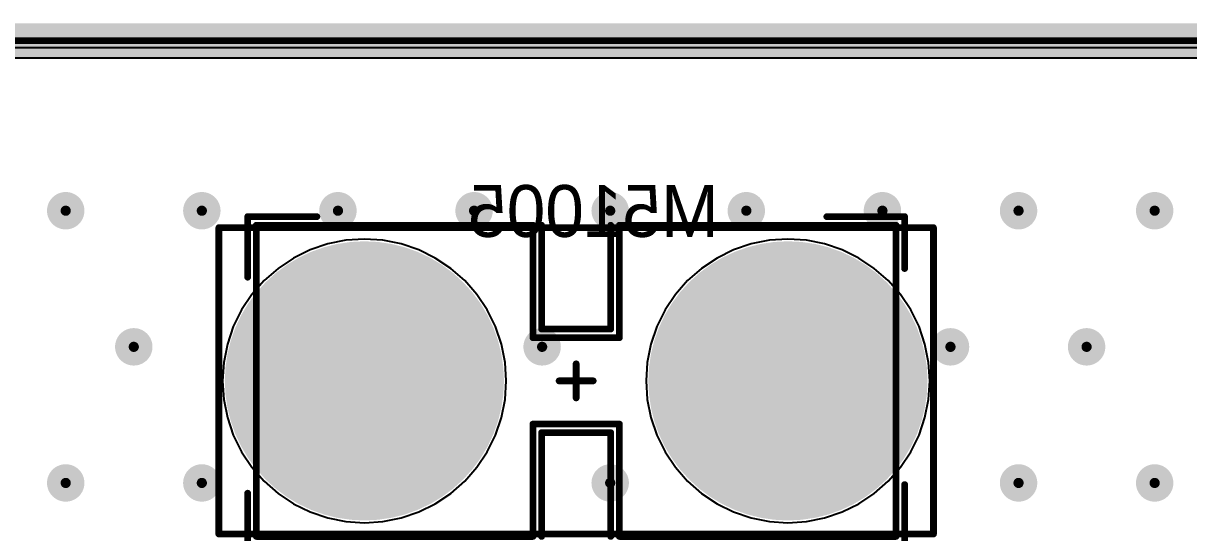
# Model space of a CAD drawing. Header units: millimetres. Extents: x 372 to 687, y 380 to 482.
# Drawn here: x 564.75 to 599, y 466.54 to 481.51 of the extents above; entities that cross this region are included whole.
import ezdxf

# ---------------------------------------------------------------- set-up
doc = ezdxf.new("R2010")
doc.units = ezdxf.units.MM
for name, color, linetype in [('BottomLayer', 5, 'Continuous'), ('BottomOverlay', 54, 'Continuous'), ('BottomSolder', 6, 'Continuous'), ('InternalPlane1', 76, 'Continuous'), ('InternalPlane2', 16, 'Continuous'), ('Mechanical1', 6, 'Continuous'), ('Mechanical13', 56, 'Continuous'), ('Mechanical15', 56, 'Continuous'), ('MultiLayer', 9, 'Continuous'), ('PadHoleLayer', 156, 'Continuous'), ('TopLayer', 1, 'Continuous'), ('TopOverlay', 2, 'Continuous'), ('TopSolder', 216, 'Continuous'), ('ViaHoleLayer', 16, 'Continuous')]:
    doc.layers.add(name, color=color, linetype=linetype)

# ---------------------------------------------------------------- blocks, each defined once
blk = doc.blocks.new('C___H_____900X1900X84000_392')
at = {"layer": 'BottomLayer', "const_width": 4}
for points in [[(-2, 6.223, 1), (2, 6.223, 1)], [(-2, -6.223, 1), (2, -6.223, 1)]]:
    blk.add_lwpolyline(points, format="xyb", close=True, dxfattribs=at)
at = {"layer": 'BottomSolder', "const_width": 4.102}
for points in [[(-2.051, 6.223, 1), (2.051, 6.223, 1)], [(-2.051, -6.223, 1), (2.051, -6.223, 1)]]:
    blk.add_lwpolyline(points, format="xyb", close=True, dxfattribs=at)
at = {"layer": 'InternalPlane1', "const_width": 2}
for points in [[(-1, 6.223, 1), (1, 6.223, 1)], [(-1, -6.223, 1), (1, -6.223, 1)]]:
    blk.add_lwpolyline(points, format="xyb", close=True, dxfattribs=at)
at = {"layer": 'InternalPlane2', "const_width": 2}
for points in [[(-1, 6.223, 1), (1, 6.223, 1)], [(-1, -6.223, 1), (1, -6.223, 1)]]:
    blk.add_lwpolyline(points, format="xyb", close=True, dxfattribs=at)
at = {"layer": 'Mechanical13', "const_width": 0.2}
for points in [[(4.572, 9.398), (-4.572, 9.398)], [(-4.572, 9.398), (-4.572, 9.398)], [(-4.572, 1.27), (-4.572, 9.398)], [(4.572, 1.27), (4.572, 9.398)], [(-1.27, 1.27), (-4.572, 1.27)], [(-1.27, -1.27), (-1.27, 1.27)], [(1.27, -1.27), (1.27, 1.27)], [(4.572, 1.27), (1.27, 1.27)], [(-1.27, -1.27), (-4.572, -1.27)], [(-4.572, -9.398), (-4.572, -1.27)], [(4.572, -1.27), (1.27, -1.27)], [(4.572, -9.398), (4.572, -1.27)], [(4.572, -9.398), (-4.572, -9.398)], [(4.572, -9.398), (4.572, -9.398)]]:
    blk.add_lwpolyline(points, dxfattribs=at)
at = {"layer": 'Mechanical13', "const_width": 0.1}
for points in [[(-4.622, 9.398, 1), (-4.522, 9.398, 1)], [(-4.622, 9.398, 1), (-4.522, 9.398, 1)], [(-4.622, 9.398, 1), (-4.522, 9.398, 1)], [(-4.622, 9.398, 1), (-4.522, 9.398, 1)], [(4.522, 9.398, 1), (4.622, 9.398, 1)], [(4.522, 9.398, 1), (4.622, 9.398, 1)], [(-4.622, 1.27, 1), (-4.522, 1.27, 1)], [(-4.622, 1.27, 1), (-4.522, 1.27, 1)], [(-1.32, 1.27, 1), (-1.22, 1.27, 1)], [(-1.32, 1.27, 1), (-1.22, 1.27, 1)], [(1.22, 1.27, 1), (1.32, 1.27, 1)], [(1.22, 1.27, 1), (1.32, 1.27, 1)], [(4.522, 1.27, 1), (4.622, 1.27, 1)], [(4.522, 1.27, 1), (4.622, 1.27, 1)], [(-4.622, -1.27, 1), (-4.522, -1.27, 1)], [(-4.622, -1.27, 1), (-4.522, -1.27, 1)], [(-1.32, -1.27, 1), (-1.22, -1.27, 1)], [(-1.32, -1.27, 1), (-1.22, -1.27, 1)], [(1.22, -1.27, 1), (1.32, -1.27, 1)], [(1.22, -1.27, 1), (1.32, -1.27, 1)], [(4.522, -1.27, 1), (4.622, -1.27, 1)], [(4.522, -1.27, 1), (4.622, -1.27, 1)], [(-4.622, -9.398, 1), (-4.522, -9.398, 1)], [(-4.622, -9.398, 1), (-4.522, -9.398, 1)], [(4.522, -9.398, 1), (4.622, -9.398, 1)], [(4.522, -9.398, 1), (4.622, -9.398, 1)], [(4.522, -9.398, 1), (4.622, -9.398, 1)], [(4.522, -9.398, 1), (4.622, -9.398, 1)]]:
    blk.add_lwpolyline(points, format="xyb", close=True, dxfattribs=at)
at = {"layer": 'Mechanical15', "const_width": 0.2}
for points in [[(-4.5, -10.5), (-4.5, 10.5)], [(4.5, 10.5), (-4.5, 10.5)], [(4.5, -10.5), (4.5, 10.5)], [(0, -0.5), (0, 0.5)], [(0.5, 0), (-0.5, 0)], [(4.5, -10.5), (-4.5, -10.5)]]:
    blk.add_lwpolyline(points, dxfattribs=at)
at = {"layer": 'Mechanical15', "const_width": 0.1}
for points in [[(-4.55, 10.5, 1), (-4.45, 10.5, 1)], [(-4.55, 10.5, 1), (-4.45, 10.5, 1)], [(4.45, 10.5, 1), (4.55, 10.5, 1)], [(4.45, 10.5, 1), (4.55, 10.5, 1)], [(-0.05, 0.5, 1), (0.05, 0.5, 1)], [(-0.55, 0, 1), (-0.45, 0, 1)], [(0.45, 0, 1), (0.55, 0, 1)], [(-0.05, -0.5, 1), (0.05, -0.5, 1)], [(-4.55, -10.5, 1), (-4.45, -10.5, 1)], [(-4.55, -10.5, 1), (-4.45, -10.5, 1)], [(4.45, -10.5, 1), (4.55, -10.5, 1)], [(4.45, -10.5, 1), (4.55, -10.5, 1)]]:
    blk.add_lwpolyline(points, format="xyb", close=True, dxfattribs=at)
at = {"layer": 'MultiLayer', "const_width": 4}
for points in [[(-2, 6.223, 1), (2, 6.223, 1)], [(-2, -6.223, 1), (2, -6.223, 1)]]:
    blk.add_lwpolyline(points, format="xyb", close=True, dxfattribs=at)
at = {"layer": 'PadHoleLayer', "const_width": 1.6}
for points in [[(-0.8, 6.223, 1), (0.8, 6.223, 1)], [(-0.8, -6.223, 1), (0.8, -6.223, 1)]]:
    blk.add_lwpolyline(points, format="xyb", close=True, dxfattribs=at)
at = {"layer": 'TopLayer', "const_width": 4}
for points in [[(-2, 6.223, 1), (2, 6.223, 1)], [(-2, -6.223, 1), (2, -6.223, 1)]]:
    blk.add_lwpolyline(points, format="xyb", close=True, dxfattribs=at)
at = {"layer": 'TopOverlay', "const_width": 0.2}
for points in [[(-3.302, 9.652), (-4.826, 9.652)], [(-4.826, 7.366), (-4.826, 9.652)], [(4.826, 9.652), (3.048, 9.652)], [(4.826, 7.62), (4.826, 9.652)], [(-1.524, 1.016), (-4.572, 1.016)], [(-1.524, -1.016), (-1.524, 1.016)], [(1.524, -1.016), (1.524, 1.016)], [(4.572, 1.016), (1.524, 1.016)], [(-1.524, -1.016), (-4.572, -1.016)], [(4.572, -1.016), (1.524, -1.016)], [(-4.826, -9.652), (-4.826, -7.62)], [(4.826, -9.652), (4.826, -7.366)], [(-3.048, -9.652), (-4.826, -9.652)], [(4.826, -9.652), (3.302, -9.652)]]:
    blk.add_lwpolyline(points, dxfattribs=at)
at = {"layer": 'TopOverlay', "const_width": 0.1}
for points in [[(-4.876, 9.652, 1), (-4.776, 9.652, 1)], [(-4.876, 9.652, 1), (-4.776, 9.652, 1)], [(-3.352, 9.652, 1), (-3.252, 9.652, 1)], [(2.998, 9.652, 1), (3.098, 9.652, 1)], [(4.776, 9.652, 1), (4.876, 9.652, 1)], [(4.776, 9.652, 1), (4.876, 9.652, 1)], [(4.776, 7.62, 1), (4.876, 7.62, 1)], [(-4.876, 7.366, 1), (-4.776, 7.366, 1)], [(-4.622, 1.016, 1), (-4.522, 1.016, 1)], [(-1.574, 1.016, 1), (-1.474, 1.016, 1)], [(-1.574, 1.016, 1), (-1.474, 1.016, 1)], [(1.474, 1.016, 1), (1.574, 1.016, 1)], [(1.474, 1.016, 1), (1.574, 1.016, 1)], [(4.522, 1.016, 1), (4.622, 1.016, 1)], [(-4.622, -1.016, 1), (-4.522, -1.016, 1)], [(-1.574, -1.016, 1), (-1.474, -1.016, 1)], [(-1.574, -1.016, 1), (-1.474, -1.016, 1)], [(1.474, -1.016, 1), (1.574, -1.016, 1)], [(1.474, -1.016, 1), (1.574, -1.016, 1)], [(4.522, -1.016, 1), (4.622, -1.016, 1)], [(-4.876, -7.62, 1), (-4.776, -7.62, 1)], [(4.776, -7.366, 1), (4.876, -7.366, 1)], [(-4.876, -9.652, 1), (-4.776, -9.652, 1)], [(-4.876, -9.652, 1), (-4.776, -9.652, 1)], [(-3.098, -9.652, 1), (-2.998, -9.652, 1)], [(3.252, -9.652, 1), (3.352, -9.652, 1)], [(4.776, -9.652, 1), (4.876, -9.652, 1)], [(4.776, -9.652, 1), (4.876, -9.652, 1)]]:
    blk.add_lwpolyline(points, format="xyb", close=True, dxfattribs=at)
at = {"layer": 'TopSolder', "const_width": 4.102}
for points in [[(-2.051, 6.223, 1), (2.051, 6.223, 1)], [(-2.051, -6.223, 1), (2.051, -6.223, 1)]]:
    blk.add_lwpolyline(points, format="xyb", close=True, dxfattribs=at)

msp = doc.modelspace()

# ---------------------------------------------------------------- linework, layer by layer
at = {"layer": 'BottomLayer'}
for p, q in [((381.2, 480.8), (680.8, 480.8)), ((573.698, 475.027), (573.182, 474.852)), ((574.233, 475.133), (573.698, 475.027)), ((574.777, 475.169), (574.233, 475.133)), ((575.321, 475.133), (574.777, 475.169)), ((575.856, 475.027), (575.321, 475.133)), ((576.372, 474.852), (575.856, 475.027)), ((586.144, 475.027), (585.628, 474.852)), ((586.679, 475.133), (586.144, 475.027)), ((587.223, 475.169), (586.679, 475.133)), ((587.767, 475.133), (587.223, 475.169)), ((588.302, 475.027), (587.767, 475.133)), ((588.818, 474.852), (588.302, 475.027)), ((573.182, 474.852), (572.693, 474.61)), ((576.861, 474.61), (576.372, 474.852)), ((585.628, 474.852), (585.139, 474.61)), ((589.307, 474.61), (588.818, 474.852)), ((572.693, 474.61), (572.239, 474.307)), ((577.315, 474.307), (576.861, 474.61)), ((585.139, 474.61), (584.685, 474.307)), ((589.761, 474.307), (589.307, 474.61)), ((572.239, 474.307), (571.829, 473.948)), ((577.725, 473.948), (577.315, 474.307)), ((584.685, 474.307), (584.275, 473.948)), ((590.171, 473.948), (589.761, 474.307)), ((571.829, 473.948), (571.47, 473.538)), ((578.084, 473.538), (577.725, 473.948)), ((584.275, 473.948), (583.916, 473.538)), ((590.53, 473.538), (590.171, 473.948)), ((571.47, 473.538), (571.167, 473.084)), ((578.387, 473.084), (578.084, 473.538)), ((583.916, 473.538), (583.613, 473.084)), ((590.833, 473.084), (590.53, 473.538)), ((571.167, 473.084), (570.925, 472.595)), ((578.629, 472.595), (578.387, 473.084)), ((583.613, 473.084), (583.371, 472.595)), ((591.075, 472.595), (590.833, 473.084)), ((570.925, 472.595), (570.75, 472.079)), ((578.804, 472.079), (578.629, 472.595)), ((583.371, 472.595), (583.196, 472.079)), ((591.25, 472.079), (591.075, 472.595)), ((570.75, 472.079), (570.644, 471.544)), ((578.91, 471.544), (578.804, 472.079)), ((583.196, 472.079), (583.09, 471.544)), ((591.356, 471.544), (591.25, 472.079)), ((570.644, 471.544), (570.608, 471)), ((578.946, 471), (578.91, 471.544)), ((583.09, 471.544), (583.054, 471)), ((591.392, 471), (591.356, 471.544)), ((570.608, 471), (570.644, 470.456)), ((578.91, 470.456), (578.946, 471)), ((583.054, 471), (583.09, 470.456)), ((591.356, 470.456), (591.392, 471)), ((570.644, 470.456), (570.75, 469.921)), ((578.804, 469.921), (578.91, 470.456)), ((583.09, 470.456), (583.196, 469.921)), ((591.25, 469.921), (591.356, 470.456)), ((570.75, 469.921), (570.925, 469.405)), ((578.629, 469.405), (578.804, 469.921)), ((583.196, 469.921), (583.371, 469.405)), ((591.075, 469.405), (591.25, 469.921)), ((570.925, 469.405), (571.167, 468.916)), ((578.387, 468.916), (578.629, 469.405)), ((583.371, 469.405), (583.613, 468.916)), ((590.833, 468.916), (591.075, 469.405)), ((571.167, 468.916), (571.47, 468.462)), ((578.084, 468.462), (578.387, 468.916)), ((583.613, 468.916), (583.916, 468.462)), ((590.53, 468.462), (590.833, 468.916)), ((571.47, 468.462), (571.829, 468.052)), ((577.725, 468.052), (578.084, 468.462)), ((583.916, 468.462), (584.275, 468.052)), ((590.171, 468.052), (590.53, 468.462)), ((571.829, 468.052), (572.239, 467.693)), ((577.315, 467.693), (577.725, 468.052)), ((584.275, 468.052), (584.685, 467.693)), ((589.761, 467.693), (590.171, 468.052)), ((572.239, 467.693), (572.693, 467.39)), ((576.861, 467.39), (577.315, 467.693)), ((584.685, 467.693), (585.139, 467.39)), ((589.307, 467.39), (589.761, 467.693)), ((572.693, 467.39), (573.182, 467.148)), ((573.182, 467.148), (573.698, 466.973)), ((575.856, 466.973), (576.372, 467.148)), ((576.372, 467.148), (576.861, 467.39)), ((585.139, 467.39), (585.628, 467.148)), ((585.628, 467.148), (586.144, 466.973)), ((588.302, 466.973), (588.818, 467.148)), ((588.818, 467.148), (589.307, 467.39)), ((573.698, 466.973), (574.233, 466.867)), ((574.233, 466.867), (574.777, 466.831)), ((574.777, 466.831), (575.321, 466.867)), ((575.321, 466.867), (575.856, 466.973)), ((586.144, 466.973), (586.679, 466.867)), ((586.679, 466.867), (587.223, 466.831)), ((587.223, 466.831), (587.767, 466.867)), ((587.767, 466.867), (588.302, 466.973))]:
    msp.add_line(p, q, dxfattribs=at)
at = {"layer": 'BottomLayer', "const_width": 0.3}
for points in [[(565.85, 476, 1), (566.15, 476, 1)], [(569.85, 476, 1), (570.15, 476, 1)], [(573.85, 476, 1), (574.15, 476, 1)], [(577.85, 476, 1), (578.15, 476, 1)], [(581.85, 476, 1), (582.15, 476, 1)], [(585.85, 476, 1), (586.15, 476, 1)], [(589.85, 476, 1), (590.15, 476, 1)], [(593.85, 476, 1), (594.15, 476, 1)], [(597.85, 476, 1), (598.15, 476, 1)], [(567.85, 472, 1), (568.15, 472, 1)], [(579.85, 472, 1), (580.15, 472, 1)], [(591.85, 472, 1), (592.15, 472, 1)], [(595.85, 472, 1), (596.15, 472, 1)], [(565.85, 468, 1), (566.15, 468, 1)], [(569.85, 468, 1), (570.15, 468, 1)], [(581.85, 468, 1), (582.15, 468, 1)], [(593.85, 468, 1), (594.15, 468, 1)], [(597.85, 468, 1), (598.15, 468, 1)]]:
    msp.add_lwpolyline(points, format="xyb", close=True, dxfattribs=at)
at = {"layer": 'InternalPlane1'}
msp.add_line((381.51, 480.49), (680.49, 480.49), dxfattribs=at)
at = {"layer": 'InternalPlane1', "const_width": 1.016}
msp.add_lwpolyline([(381, 481), (681, 481)], dxfattribs=at)
at = {"layer": 'InternalPlane1', "const_width": 0.55}
for points in [[(565.725, 476, 1), (566.275, 476, 1)], [(569.725, 476, 1), (570.275, 476, 1)], [(573.725, 476, 1), (574.275, 476, 1)], [(577.725, 476, 1), (578.275, 476, 1)], [(581.725, 476, 1), (582.275, 476, 1)], [(585.725, 476, 1), (586.275, 476, 1)], [(589.725, 476, 1), (590.275, 476, 1)], [(593.725, 476, 1), (594.275, 476, 1)], [(597.725, 476, 1), (598.275, 476, 1)], [(567.725, 472, 1), (568.275, 472, 1)], [(579.725, 472, 1), (580.275, 472, 1)], [(591.725, 472, 1), (592.275, 472, 1)], [(595.725, 472, 1), (596.275, 472, 1)], [(565.725, 468, 1), (566.275, 468, 1)], [(569.725, 468, 1), (570.275, 468, 1)], [(581.725, 468, 1), (582.275, 468, 1)], [(593.725, 468, 1), (594.275, 468, 1)], [(597.725, 468, 1), (598.275, 468, 1)]]:
    msp.add_lwpolyline(points, format="xyb", close=True, dxfattribs=at)
at = {"layer": 'InternalPlane2'}
msp.add_line((381.51, 480.49), (680.49, 480.49), dxfattribs=at)
at = {"layer": 'InternalPlane2', "const_width": 1.016}
msp.add_lwpolyline([(381, 481), (681, 481)], dxfattribs=at)
at = {"layer": 'InternalPlane2', "const_width": 0.55}
for points in [[(565.725, 476, 1), (566.275, 476, 1)], [(569.725, 476, 1), (570.275, 476, 1)], [(573.725, 476, 1), (574.275, 476, 1)], [(577.725, 476, 1), (578.275, 476, 1)], [(581.725, 476, 1), (582.275, 476, 1)], [(585.725, 476, 1), (586.275, 476, 1)], [(589.725, 476, 1), (590.275, 476, 1)], [(593.725, 476, 1), (594.275, 476, 1)], [(597.725, 476, 1), (598.275, 476, 1)], [(567.725, 472, 1), (568.275, 472, 1)], [(579.725, 472, 1), (580.275, 472, 1)], [(591.725, 472, 1), (592.275, 472, 1)], [(595.725, 472, 1), (596.275, 472, 1)], [(565.725, 468, 1), (566.275, 468, 1)], [(569.725, 468, 1), (570.275, 468, 1)], [(581.725, 468, 1), (582.275, 468, 1)], [(593.725, 468, 1), (594.275, 468, 1)], [(597.725, 468, 1), (598.275, 468, 1)]]:
    msp.add_lwpolyline(points, format="xyb", close=True, dxfattribs=at)
at = {"layer": 'Mechanical1', "const_width": 0.2}
msp.add_lwpolyline([(381, 481), (681, 481)], dxfattribs=at)
at = {"layer": 'MultiLayer', "const_width": 0.3}
for points in [[(565.85, 476, 1), (566.15, 476, 1)], [(569.85, 476, 1), (570.15, 476, 1)], [(573.85, 476, 1), (574.15, 476, 1)], [(577.85, 476, 1), (578.15, 476, 1)], [(581.85, 476, 1), (582.15, 476, 1)], [(585.85, 476, 1), (586.15, 476, 1)], [(589.85, 476, 1), (590.15, 476, 1)], [(593.85, 476, 1), (594.15, 476, 1)], [(597.85, 476, 1), (598.15, 476, 1)], [(567.85, 472, 1), (568.15, 472, 1)], [(579.85, 472, 1), (580.15, 472, 1)], [(591.85, 472, 1), (592.15, 472, 1)], [(595.85, 472, 1), (596.15, 472, 1)], [(565.85, 468, 1), (566.15, 468, 1)], [(569.85, 468, 1), (570.15, 468, 1)], [(581.85, 468, 1), (582.15, 468, 1)], [(593.85, 468, 1), (594.15, 468, 1)], [(597.85, 468, 1), (598.15, 468, 1)]]:
    msp.add_lwpolyline(points, format="xyb", close=True, dxfattribs=at)
at = {"layer": 'TopLayer'}
for p, q in [((381.2, 480.8), (680.8, 480.8)), ((573.698, 475.027), (573.182, 474.852)), ((574.233, 475.133), (573.698, 475.027)), ((574.777, 475.169), (574.233, 475.133)), ((575.321, 475.133), (574.777, 475.169)), ((575.856, 475.027), (575.321, 475.133)), ((576.372, 474.852), (575.856, 475.027)), ((586.144, 475.027), (585.628, 474.852)), ((586.679, 475.133), (586.144, 475.027)), ((587.223, 475.169), (586.679, 475.133)), ((587.767, 475.133), (587.223, 475.169)), ((588.302, 475.027), (587.767, 475.133)), ((588.818, 474.852), (588.302, 475.027)), ((573.182, 474.852), (572.693, 474.61)), ((576.861, 474.61), (576.372, 474.852)), ((585.628, 474.852), (585.139, 474.61)), ((589.307, 474.61), (588.818, 474.852)), ((572.693, 474.61), (572.239, 474.307)), ((577.315, 474.307), (576.861, 474.61)), ((585.139, 474.61), (584.685, 474.307)), ((589.761, 474.307), (589.307, 474.61)), ((572.239, 474.307), (571.829, 473.948)), ((577.725, 473.948), (577.315, 474.307)), ((584.685, 474.307), (584.275, 473.948)), ((590.171, 473.948), (589.761, 474.307)), ((571.829, 473.948), (571.47, 473.538)), ((578.084, 473.538), (577.725, 473.948)), ((584.275, 473.948), (583.916, 473.538)), ((590.53, 473.538), (590.171, 473.948)), ((571.47, 473.538), (571.167, 473.084)), ((578.387, 473.084), (578.084, 473.538)), ((583.916, 473.538), (583.613, 473.084)), ((590.833, 473.084), (590.53, 473.538)), ((571.167, 473.084), (570.925, 472.595)), ((578.629, 472.595), (578.387, 473.084)), ((583.613, 473.084), (583.371, 472.595)), ((591.075, 472.595), (590.833, 473.084)), ((570.925, 472.595), (570.75, 472.079)), ((578.804, 472.079), (578.629, 472.595)), ((583.371, 472.595), (583.196, 472.079)), ((591.25, 472.079), (591.075, 472.595)), ((570.75, 472.079), (570.644, 471.544)), ((578.91, 471.544), (578.804, 472.079)), ((583.196, 472.079), (583.09, 471.544)), ((591.356, 471.544), (591.25, 472.079)), ((570.644, 471.544), (570.608, 471)), ((578.946, 471), (578.91, 471.544)), ((583.09, 471.544), (583.054, 471)), ((591.392, 471), (591.356, 471.544)), ((570.608, 471), (570.644, 470.456)), ((578.91, 470.456), (578.946, 471)), ((583.054, 471), (583.09, 470.456)), ((591.356, 470.456), (591.392, 471)), ((570.644, 470.456), (570.75, 469.921)), ((578.804, 469.921), (578.91, 470.456)), ((583.09, 470.456), (583.196, 469.921)), ((591.25, 469.921), (591.356, 470.456)), ((570.75, 469.921), (570.925, 469.405)), ((578.629, 469.405), (578.804, 469.921)), ((583.196, 469.921), (583.371, 469.405)), ((591.075, 469.405), (591.25, 469.921)), ((570.925, 469.405), (571.167, 468.916)), ((578.387, 468.916), (578.629, 469.405)), ((583.371, 469.405), (583.613, 468.916)), ((590.833, 468.916), (591.075, 469.405)), ((571.167, 468.916), (571.47, 468.462)), ((578.084, 468.462), (578.387, 468.916)), ((583.613, 468.916), (583.916, 468.462)), ((590.53, 468.462), (590.833, 468.916)), ((571.47, 468.462), (571.829, 468.052)), ((577.725, 468.052), (578.084, 468.462)), ((583.916, 468.462), (584.275, 468.052)), ((590.171, 468.052), (590.53, 468.462)), ((571.829, 468.052), (572.239, 467.693)), ((577.315, 467.693), (577.725, 468.052)), ((584.275, 468.052), (584.685, 467.693)), ((589.761, 467.693), (590.171, 468.052)), ((572.239, 467.693), (572.693, 467.39)), ((576.861, 467.39), (577.315, 467.693)), ((584.685, 467.693), (585.139, 467.39)), ((589.307, 467.39), (589.761, 467.693)), ((572.693, 467.39), (573.182, 467.148)), ((573.182, 467.148), (573.698, 466.973)), ((575.856, 466.973), (576.372, 467.148)), ((576.372, 467.148), (576.861, 467.39)), ((585.139, 467.39), (585.628, 467.148)), ((585.628, 467.148), (586.144, 466.973)), ((588.302, 466.973), (588.818, 467.148)), ((588.818, 467.148), (589.307, 467.39)), ((573.698, 466.973), (574.233, 466.867)), ((574.233, 466.867), (574.777, 466.831)), ((574.777, 466.831), (575.321, 466.867)), ((575.321, 466.867), (575.856, 466.973)), ((586.144, 466.973), (586.679, 466.867)), ((586.679, 466.867), (587.223, 466.831)), ((587.223, 466.831), (587.767, 466.867)), ((587.767, 466.867), (588.302, 466.973))]:
    msp.add_line(p, q, dxfattribs=at)
at = {"layer": 'TopLayer', "const_width": 0.3}
for points in [[(565.85, 476, 1), (566.15, 476, 1)], [(569.85, 476, 1), (570.15, 476, 1)], [(573.85, 476, 1), (574.15, 476, 1)], [(577.85, 476, 1), (578.15, 476, 1)], [(581.85, 476, 1), (582.15, 476, 1)], [(585.85, 476, 1), (586.15, 476, 1)], [(589.85, 476, 1), (590.15, 476, 1)], [(593.85, 476, 1), (594.15, 476, 1)], [(597.85, 476, 1), (598.15, 476, 1)], [(567.85, 472, 1), (568.15, 472, 1)], [(579.85, 472, 1), (580.15, 472, 1)], [(591.85, 472, 1), (592.15, 472, 1)], [(595.85, 472, 1), (596.15, 472, 1)], [(565.85, 468, 1), (566.15, 468, 1)], [(569.85, 468, 1), (570.15, 468, 1)], [(581.85, 468, 1), (582.15, 468, 1)], [(593.85, 468, 1), (594.15, 468, 1)], [(597.85, 468, 1), (598.15, 468, 1)]]:
    msp.add_lwpolyline(points, format="xyb", close=True, dxfattribs=at)
at = {"layer": 'ViaHoleLayer', "const_width": 0.15}
for points in [[(565.925, 476, 1), (566.075, 476, 1)], [(569.925, 476, 1), (570.075, 476, 1)], [(573.925, 476, 1), (574.075, 476, 1)], [(577.925, 476, 1), (578.075, 476, 1)], [(581.925, 476, 1), (582.075, 476, 1)], [(585.925, 476, 1), (586.075, 476, 1)], [(589.925, 476, 1), (590.075, 476, 1)], [(593.925, 476, 1), (594.075, 476, 1)], [(597.925, 476, 1), (598.075, 476, 1)], [(567.925, 472, 1), (568.075, 472, 1)], [(579.925, 472, 1), (580.075, 472, 1)], [(591.925, 472, 1), (592.075, 472, 1)], [(595.925, 472, 1), (596.075, 472, 1)], [(565.925, 468, 1), (566.075, 468, 1)], [(569.925, 468, 1), (570.075, 468, 1)], [(581.925, 468, 1), (582.075, 468, 1)], [(593.925, 468, 1), (594.075, 468, 1)], [(597.925, 468, 1), (598.075, 468, 1)]]:
    msp.add_lwpolyline(points, format="xyb", close=True, dxfattribs=at)

# ---------------------------------------------------------------- block references
at = {"rotation": 270}
msp.add_blockref('C___H_____900X1900X84000_392', (581, 471), dxfattribs=at)

# ---------------------------------------------------------------- texts
at = {"layer": 'BottomOverlay', "text_generation_flag": 2}
msp.add_text('M51005', height=1.524, dxfattribs=at).set_placement((585.191, 475.23))

doc.saveas('drawing.dxf')
